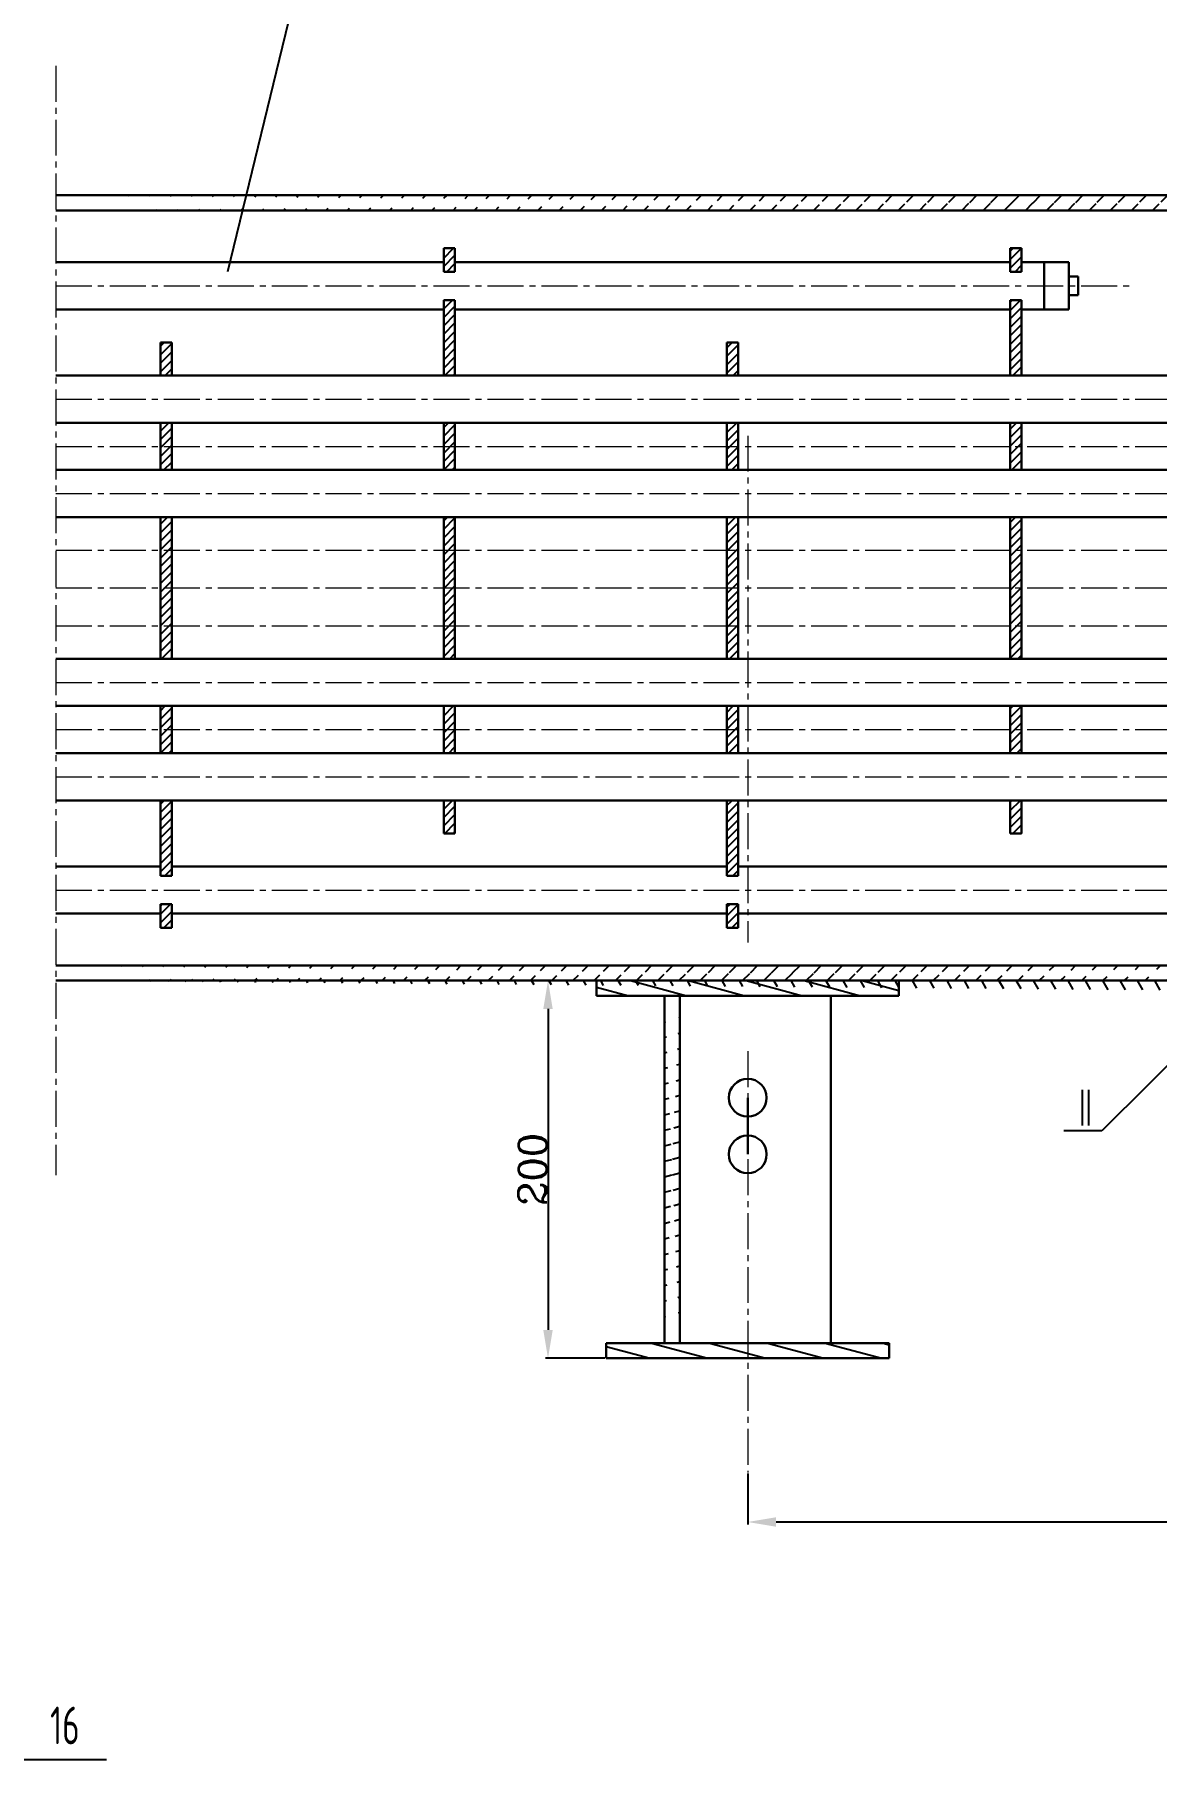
# Model space of a CAD drawing. Header units: millimetres. Extents: x 4714 to 9149, y -487 to 2583.
# Drawn here: x 6501 to 7095, y 952 to 1866 of the extents above; entities that cross this region are included whole.
import ezdxf

# ---------------------------------------------------------------- set-up
doc = ezdxf.new("R2010")
doc.units = ezdxf.units.MM
doc.linetypes.add('CENTER2', pattern=[28.575, 19.05, -3.175, 3.175, -3.175])
doc.layers.add('实线', color=7, linetype='Continuous')
for name, color, linetype, lineweight in [('标注', 7, 'Continuous', 18), ('点画线', 7, 'CENTER2', 15), ('粗实线', 4, 'Continuous', 30), ('细实线', 7, 'Continuous', 18)]:
    doc.layers.add(name, color=color, linetype=linetype, lineweight=lineweight)
doc.styles.add('HGCAD', font='gbenor.shx', dxfattribs={"width": 0.75, "bigfont": 'gbcbig.shx'})
doc.styles.get("Standard").update_dxf_attribs({"font": 'romanc.shx', "bigfont": 'gbcbig.shx'})
doc.dimstyles.new('副本 ISO-25', dxfattribs={"dimtxt": 15, "dimasz": 15, "dimexe": 1.25, "dimexo": 0.625, "dimtad": 1, "dimtxsty": 'Standard', "dimcen": 2.5, "dimadec": 0, "dimazin": 0, "dimtfac": 1, "dimtmove": 0, "dimatfit": 3, "dimfxl": 0, "dimarcsym": 0})
pattern_1 = [(45, (441.337, 171.9724), (-5.61266, 5.61266), [])]

# ---------------------------------------------------------------- blocks, each defined once
blk = doc.blocks.new('*D16')
at = {"layer": 'Defpoints', "color": 0, "transparency": 16777216}
for p in [(7535.81, 1364.48), (6878.81, 1103.99), (6878.81, 1077.72)]:
    blk.add_point(p, dxfattribs=at)
at = {"layer": '标注', "color": 0, "lineweight": -2, "transparency": 16777216}
for p, q in [((7535.81, 1363.86), (7535.81, 1076.47)), ((6878.81, 1103.36), (6878.81, 1076.47)), ((7520.81, 1077.72), (6893.81, 1077.72))]:
    blk.add_line(p, q, dxfattribs=at)
at = {"layer": '标注', "color": 0, "transparency": 16777216}
for points in [[(6893.81, 1080.22), (6893.81, 1075.22), (6878.81, 1077.72)], [(7520.81, 1080.22), (7520.81, 1075.22), (7535.81, 1077.72)]]:
    blk.add_solid(points, dxfattribs=at)
at = {"layer": '标注', "color": 0, "transparency": 16777216, "insert": (7207.31, 1085.84), "char_height": 15, "attachment_point": 5}
blk.add_mtext('1200', dxfattribs=at)
blk = doc.blocks.new('*D17')
at = {"layer": 'Defpoints', "color": 0, "transparency": 16777216}
for p in [(6798.81, 1364.48), (6773.06, 1164.48), (6803.81, 1164.48)]:
    blk.add_point(p, dxfattribs=at)
at = {"layer": '标注', "color": 0, "lineweight": -2, "transparency": 16777216}
for p, q in [((6798.18, 1364.48), (6771.81, 1364.48)), ((6773.06, 1349.48), (6773.06, 1179.48)), ((6803.18, 1164.48), (6771.81, 1164.48))]:
    blk.add_line(p, q, dxfattribs=at)
at = {"layer": '标注', "color": 0, "transparency": 16777216}
for points in [[(6770.56, 1349.48), (6775.56, 1349.48), (6773.06, 1364.48)], [(6770.56, 1179.48), (6775.56, 1179.48), (6773.06, 1164.48)]]:
    blk.add_solid(points, dxfattribs=at)
at = {"layer": '标注', "color": 0, "transparency": 16777216, "insert": (6764.94, 1264.48), "char_height": 15, "attachment_point": 5, "rotation": 90}
blk.add_mtext('200', dxfattribs=at)

msp = doc.modelspace()

# ---------------------------------------------------------------- hatches: boundary and pattern name
at = {"layer": '实线'}
h = msp.add_hatch(dxfattribs=at)
h.set_pattern_fill('ANSI31', color=256, scale=2.5, style=0)
h.set_pattern_definition(pattern_1)
edge = h.paths.add_edge_path()
edge.add_line((6512.426, 1780.483), (7535.807, 1780.483))
edge.add_line((6512.426, 1772.483), (7535.807, 1772.483))
h = msp.add_hatch(dxfattribs=at)
h.set_pattern_fill('ANSI31', color=256, style=0)
h.paths.add_polyline_path([(6873.807, 1399.983), (6873.807, 1404.983), (6867.807, 1404.983), (6867.807, 1399.983), (6867.807, 1392.483), (6873.807, 1392.483)])
h.paths.add_polyline_path([(6873.807, 1459.983), (6867.807, 1459.983), (6867.807, 1424.983), (6867.807, 1419.983), (6873.807, 1419.983), (6873.807, 1424.983)])
h.paths.add_polyline_path([(6873.807, 1497.483), (6867.807, 1497.483), (6867.807, 1484.983), (6873.807, 1484.983)])
h.paths.add_polyline_path([(6873.807, 1509.983), (6867.807, 1509.983), (6867.807, 1497.483), (6873.807, 1497.483)])
h.paths.add_polyline_path([(6873.807, 1552.483), (6867.807, 1552.483), (6867.807, 1534.983), (6873.807, 1534.983)])
h.paths.add_polyline_path([(6873.807, 1572.483), (6867.807, 1572.483), (6867.807, 1552.483), (6873.807, 1552.483)])
h.paths.add_polyline_path([(6873.807, 1592.483), (6867.807, 1592.483), (6867.807, 1572.483), (6873.807, 1572.483)])
h.paths.add_polyline_path([(6873.807, 1609.983), (6867.807, 1609.983), (6867.807, 1592.483), (6873.807, 1592.483)])
h.paths.add_polyline_path([(6873.807, 1647.483), (6867.807, 1647.483), (6867.807, 1634.983), (6873.807, 1634.983)])
h.paths.add_polyline_path([(6873.807, 1659.983), (6867.807, 1659.983), (6867.807, 1647.483), (6873.807, 1647.483)])
h.paths.add_polyline_path([(6873.807, 1702.483), (6867.807, 1702.483), (6867.807, 1684.983), (6873.807, 1684.983)])
h.paths.add_polyline_path([(6723.807, 1459.983), (6717.807, 1459.983), (6717.807, 1442.483), (6723.807, 1442.483)])
h.paths.add_polyline_path([(6723.807, 1497.483), (6717.807, 1497.483), (6717.807, 1484.983), (6723.807, 1484.983)])
h.paths.add_polyline_path([(6723.807, 1509.983), (6717.807, 1509.983), (6717.807, 1497.483), (6723.807, 1497.483)])
h.paths.add_polyline_path([(6723.807, 1552.483), (6717.807, 1552.483), (6717.807, 1534.983), (6723.807, 1534.983)])
h.paths.add_polyline_path([(6723.807, 1572.483), (6717.807, 1572.483), (6717.807, 1552.483), (6723.807, 1552.483)])
h.paths.add_polyline_path([(6723.807, 1592.483), (6717.807, 1592.483), (6717.807, 1572.483), (6723.807, 1572.483)])
h.paths.add_polyline_path([(6723.807, 1609.983), (6717.807, 1609.983), (6717.807, 1592.483), (6723.807, 1592.483)])
h.paths.add_polyline_path([(6723.807, 1647.483), (6717.807, 1647.483), (6717.807, 1634.983), (6723.807, 1634.983)])
h.paths.add_polyline_path([(6723.807, 1659.983), (6717.807, 1659.983), (6717.807, 1647.483), (6723.807, 1647.483)])
h.paths.add_polyline_path([(6723.807, 1719.983), (6723.807, 1724.983), (6717.807, 1724.983), (6717.807, 1719.983), (6717.807, 1684.983), (6723.807, 1684.983)])
h.paths.add_polyline_path([(6723.807, 1752.483), (6717.807, 1752.483), (6717.807, 1744.983), (6717.807, 1739.983), (6723.807, 1739.983), (6723.807, 1744.983)])
h.paths.add_polyline_path([(6573.807, 1702.483), (6567.807, 1702.483), (6567.807, 1684.983), (6573.807, 1684.983)])
h.paths.add_polyline_path([(6573.807, 1659.983), (6567.807, 1659.983), (6567.807, 1647.483), (6573.807, 1647.483)])
h.paths.add_polyline_path([(6573.807, 1647.483), (6567.807, 1647.483), (6567.807, 1634.983), (6573.807, 1634.983)])
h.paths.add_polyline_path([(6573.807, 1609.983), (6567.807, 1609.983), (6567.807, 1592.483), (6573.807, 1592.483)])
h.paths.add_polyline_path([(6573.807, 1592.483), (6567.807, 1592.483), (6567.807, 1572.483), (6573.807, 1572.483)])
h.paths.add_polyline_path([(6573.807, 1572.483), (6567.807, 1572.483), (6567.807, 1552.483), (6573.807, 1552.483)])
h.paths.add_polyline_path([(6573.807, 1552.483), (6567.807, 1552.483), (6567.807, 1534.983), (6573.807, 1534.983)])
h.paths.add_polyline_path([(6573.807, 1509.983), (6567.807, 1509.983), (6567.807, 1497.483), (6573.807, 1497.483)])
h.paths.add_polyline_path([(6573.807, 1497.483), (6567.807, 1497.483), (6567.807, 1484.983), (6573.807, 1484.983)])
h.paths.add_polyline_path([(6573.807, 1459.983), (6567.807, 1459.983), (6567.807, 1424.983), (6567.807, 1419.983), (6573.807, 1419.983), (6573.807, 1424.983)])
h.paths.add_polyline_path([(6573.807, 1399.983), (6573.807, 1404.983), (6567.807, 1404.983), (6567.807, 1399.983), (6567.807, 1392.483), (6573.807, 1392.483)])
h = msp.add_hatch(dxfattribs=at)
h.set_pattern_fill('ANSI31', color=256, style=0)
h.paths.add_polyline_path([(7173.807, 1399.983), (7173.807, 1404.983), (7167.807, 1404.983), (7167.807, 1399.983), (7167.807, 1392.483), (7173.807, 1392.483)])
h.paths.add_polyline_path([(7173.807, 1459.983), (7167.807, 1459.983), (7167.807, 1424.983), (7167.807, 1419.983), (7173.807, 1419.983), (7173.807, 1424.983)])
h.paths.add_polyline_path([(7173.807, 1497.483), (7167.807, 1497.483), (7167.807, 1484.983), (7173.807, 1484.983)])
h.paths.add_polyline_path([(7173.807, 1509.983), (7167.807, 1509.983), (7167.807, 1497.483), (7173.807, 1497.483)])
h.paths.add_polyline_path([(7173.807, 1552.483), (7167.807, 1552.483), (7167.807, 1534.983), (7173.807, 1534.983)])
h.paths.add_polyline_path([(7173.807, 1572.483), (7167.807, 1572.483), (7167.807, 1552.483), (7173.807, 1552.483)])
h.paths.add_polyline_path([(7173.807, 1592.483), (7167.807, 1592.483), (7167.807, 1572.483), (7173.807, 1572.483)])
h.paths.add_polyline_path([(7173.807, 1609.983), (7167.807, 1609.983), (7167.807, 1592.483), (7173.807, 1592.483)])
h.paths.add_polyline_path([(7173.807, 1647.483), (7167.807, 1647.483), (7167.807, 1634.983), (7173.807, 1634.983)])
h.paths.add_polyline_path([(7173.807, 1659.983), (7167.807, 1659.983), (7167.807, 1647.483), (7173.807, 1647.483)])
h.paths.add_polyline_path([(7173.807, 1702.483), (7167.807, 1702.483), (7167.807, 1684.983), (7173.807, 1684.983)])
h.paths.add_polyline_path([(7023.807, 1459.983), (7017.807, 1459.983), (7017.807, 1442.483), (7023.807, 1442.483)])
h.paths.add_polyline_path([(7023.807, 1497.483), (7017.807, 1497.483), (7017.807, 1484.983), (7023.807, 1484.983)])
h.paths.add_polyline_path([(7023.807, 1509.983), (7017.807, 1509.983), (7017.807, 1497.483), (7023.807, 1497.483)])
h.paths.add_polyline_path([(7023.807, 1552.483), (7017.807, 1552.483), (7017.807, 1534.983), (7023.807, 1534.983)])
h.paths.add_polyline_path([(7023.807, 1572.483), (7017.807, 1572.483), (7017.807, 1552.483), (7023.807, 1552.483)])
h.paths.add_polyline_path([(7023.807, 1592.483), (7017.807, 1592.483), (7017.807, 1572.483), (7023.807, 1572.483)])
h.paths.add_polyline_path([(7023.807, 1609.983), (7017.807, 1609.983), (7017.807, 1592.483), (7023.807, 1592.483)])
h.paths.add_polyline_path([(7023.807, 1647.483), (7017.807, 1647.483), (7017.807, 1634.983), (7023.807, 1634.983)])
h.paths.add_polyline_path([(7023.807, 1659.983), (7017.807, 1659.983), (7017.807, 1647.483), (7023.807, 1647.483)])
h.paths.add_polyline_path([(7023.807, 1719.983), (7023.807, 1724.983), (7017.807, 1724.983), (7017.807, 1719.983), (7017.807, 1684.983), (7023.807, 1684.983)])
h.paths.add_polyline_path([(7023.807, 1744.983), (7023.807, 1752.483), (7017.807, 1752.483), (7017.807, 1744.983), (7017.807, 1739.983), (7023.807, 1739.983)])
h = msp.add_hatch(dxfattribs=at)
h.set_pattern_fill('ANSI31', color=256, scale=2.5, style=0)
h.set_pattern_definition(pattern_1)
edge = h.paths.add_edge_path()
edge.add_line((6512.426, 1372.483), (7279.807, 1372.483))
edge.add_line((6512.426, 1364.483), (7279.807, 1364.483))
h = msp.add_hatch(dxfattribs=at)
h.set_pattern_fill('ANSI31', color=256, scale=2.5, angle=75, style=0)
h.set_pattern_definition([(120, (441.337, 171.9724), (-6.874077, -3.96875), [])])
edge = h.paths.add_edge_path()
edge.add_line((7279.807, 1358.483), (7208.807, 1358.483))
edge.add_line((6512.426, 1364.483), (7279.807, 1364.483))
edge.add_line((7387.807, 1358.483), (7458.807, 1358.483))
edge.add_line((7387.807, 1364.483), (7464.807, 1364.483))
h = msp.add_hatch(dxfattribs=at)
h.set_pattern_fill('ANSI31', color=256, scale=2.5, angle=120, style=0)
h.set_pattern_definition([(165, (441.337, 171.9724), (-2.054376, -7.667036), [])])
h.paths.add_polyline_path([(6798.807, 1364.483), (6958.807, 1364.483), (6958.807, 1356.483), (6878.807, 1356.483), (6798.807, 1356.483)])
h.paths.add_polyline_path([(6803.807, 1172.483), (6953.807, 1172.483), (6953.807, 1164.483), (6878.807, 1164.483), (6803.807, 1164.483)])
h = msp.add_hatch(dxfattribs=at)
h.set_pattern_fill('ANSI31', color=256, scale=2.5, angle=150, style=0)
h.set_pattern_definition([(195, (441.337, 171.9724), (2.054376, -7.667036), [])])
edge = h.paths.add_edge_path()
edge.add_line((6842.807, 1356.483), (6842.807, 1172.483))
edge.add_line((6834.807, 1356.483), (6834.807, 1172.483))

# ---------------------------------------------------------------- linework, layer by layer
for p, q in [((6603.541, 1740.042), (6685.771, 2078.869)), ((7166.583, 1384.594), (7066.293, 1284.888)), ((7066.293, 1284.888), (7046.293, 1284.888)), ((6489.256, 951.929), (6539.256, 951.929))]:
    msp.add_line(p, q, dxfattribs=at)
at = {"layer": '点画线'}
for p, q in [((6512.426, 1849.084), (6512.426, 1261.479)), ((6512.426, 1732.483), (7083.892, 1732.483)), ((6512.426, 1672.483), (7582.365, 1672.483)), ((6512.426, 1647.483), (7573.807, 1647.483)), ((6878.807, 1653.131), (6878.807, 1384.636)), ((6512.426, 1622.483), (7581.982, 1622.483)), ((6512.426, 1592.483), (7573.807, 1592.483)), ((6512.426, 1572.483), (7997.564, 1572.483)), ((6512.426, 1552.483), (7573.807, 1552.483)), ((6512.426, 1522.483), (7582.492, 1522.483)), ((6512.426, 1497.483), (7573.807, 1497.483)), ((6512.426, 1472.483), (7584.213, 1472.483)), ((6512.426, 1412.483), (7217.109, 1412.483)), ((6878.807, 1327.099), (6878.807, 1103.987))]:
    msp.add_line(p, q, dxfattribs=at)
at = {"layer": '粗实线'}
for p, q in [((6512.426, 1780.483), (7535.807, 1780.483)), ((6512.426, 1772.483), (7535.807, 1772.483)), ((6717.807, 1752.483), (6723.807, 1752.483)), ((6717.807, 1752.483), (6717.807, 1744.983)), ((6723.807, 1752.483), (6723.807, 1744.983)), ((7017.807, 1752.483), (7023.807, 1752.483)), ((7017.807, 1752.483), (7017.807, 1744.983)), ((7023.807, 1752.483), (7023.807, 1744.983)), ((6512.426, 1744.983), (6717.807, 1744.983)), ((6717.807, 1744.983), (6717.807, 1739.983)), ((6717.807, 1739.983), (6723.807, 1739.983)), ((6723.807, 1744.983), (7017.807, 1744.983)), ((6723.807, 1739.983), (6723.807, 1744.983)), ((7017.807, 1744.983), (7017.807, 1739.983)), ((7017.807, 1739.983), (7023.807, 1739.983)), ((7023.807, 1744.983), (7048.807, 1744.983)), ((7023.807, 1744.983), (7035.807, 1744.983)), ((7023.807, 1744.983), (7048.807, 1744.983)), ((7023.807, 1739.983), (7023.807, 1744.983)), ((7035.807, 1744.983), (7035.807, 1719.983)), ((7048.807, 1744.983), (7048.807, 1719.983)), ((7048.807, 1744.983), (7048.807, 1737.483)), ((7048.807, 1737.483), (7053.807, 1737.483)), ((7053.807, 1737.483), (7053.807, 1727.483)), ((7053.807, 1727.483), (7048.807, 1727.483)), ((6512.426, 1719.983), (6717.807, 1719.983)), ((6717.807, 1719.983), (6717.807, 1724.983)), ((6717.807, 1724.983), (6723.807, 1724.983)), ((6717.807, 1719.983), (6717.807, 1684.983)), ((6723.807, 1724.983), (6723.807, 1719.983)), ((6723.807, 1719.983), (6723.807, 1684.983)), ((6723.807, 1719.983), (7017.807, 1719.983)), ((7017.807, 1719.983), (7017.807, 1724.983)), ((7017.807, 1724.983), (7023.807, 1724.983)), ((7017.807, 1719.983), (7017.807, 1684.983)), ((7023.807, 1724.983), (7023.807, 1719.983)), ((7023.807, 1719.983), (7023.807, 1684.983)), ((7023.807, 1719.983), (7048.807, 1719.983)), ((6573.807, 1702.483), (6567.807, 1702.483)), ((6567.807, 1702.483), (6567.807, 1684.983)), ((6573.807, 1684.983), (6573.807, 1702.483)), ((6873.807, 1702.483), (6867.807, 1702.483)), ((6867.807, 1702.483), (6867.807, 1684.983)), ((6873.807, 1684.983), (6873.807, 1702.483)), ((6512.426, 1684.983), (7573.807, 1684.983)), ((6512.426, 1659.983), (7573.807, 1659.983)), ((6567.807, 1659.983), (6567.807, 1634.983)), ((6573.807, 1634.983), (6573.807, 1659.983)), ((6717.807, 1659.983), (6717.807, 1634.983)), ((6723.807, 1659.983), (6723.807, 1634.983)), ((6867.807, 1659.983), (6867.807, 1634.983)), ((6873.807, 1634.983), (6873.807, 1659.983)), ((7017.807, 1659.983), (7017.807, 1634.983)), ((7023.807, 1659.983), (7023.807, 1634.983)), ((6512.426, 1634.983), (7573.807, 1634.983)), ((6512.426, 1609.983), (7573.807, 1609.983)), ((6567.807, 1609.983), (6567.807, 1534.983)), ((6573.807, 1534.983), (6573.807, 1609.983)), ((6717.807, 1609.983), (6717.807, 1534.983)), ((6723.807, 1609.983), (6723.807, 1534.983)), ((6867.807, 1609.983), (6867.807, 1534.983)), ((6873.807, 1534.983), (6873.807, 1609.983)), ((7017.807, 1609.983), (7017.807, 1534.983)), ((7023.807, 1609.983), (7023.807, 1534.983)), ((6512.426, 1534.983), (7573.807, 1534.983)), ((6512.426, 1509.983), (7573.807, 1509.983)), ((6567.807, 1509.983), (6567.807, 1484.983)), ((6573.807, 1484.983), (6573.807, 1509.983)), ((6717.807, 1509.983), (6717.807, 1484.983)), ((6723.807, 1509.983), (6723.807, 1484.983)), ((6867.807, 1509.983), (6867.807, 1484.983)), ((6873.807, 1484.983), (6873.807, 1509.983)), ((7017.807, 1509.983), (7017.807, 1484.983)), ((7023.807, 1509.983), (7023.807, 1484.983)), ((6512.426, 1484.983), (7573.807, 1484.983)), ((6512.426, 1459.983), (7573.807, 1459.983)), ((6567.807, 1459.983), (6567.807, 1424.983)), ((6573.807, 1424.983), (6573.807, 1459.983)), ((6717.807, 1459.983), (6717.807, 1442.483)), ((6723.807, 1459.983), (6723.807, 1442.483)), ((6867.807, 1459.983), (6867.807, 1424.983)), ((6873.807, 1424.983), (6873.807, 1459.983)), ((7017.807, 1459.983), (7017.807, 1442.483)), ((7023.807, 1459.983), (7023.807, 1442.483)), ((6723.807, 1442.483), (6717.807, 1442.483)), ((7023.807, 1442.483), (7017.807, 1442.483)), ((6512.426, 1424.983), (6567.807, 1424.983)), ((6567.807, 1424.983), (6567.807, 1419.983)), ((6567.807, 1419.983), (6573.807, 1419.983)), ((6573.807, 1424.983), (6867.807, 1424.983)), ((6573.807, 1419.983), (6573.807, 1424.983)), ((6867.807, 1424.983), (6867.807, 1419.983)), ((6867.807, 1419.983), (6873.807, 1419.983)), ((6873.807, 1424.983), (7167.807, 1424.983)), ((6873.807, 1419.983), (6873.807, 1424.983)), ((6512.426, 1399.983), (6567.807, 1399.983)), ((6567.807, 1399.983), (6567.807, 1404.983)), ((6567.807, 1404.983), (6573.807, 1404.983)), ((6567.807, 1399.983), (6567.807, 1392.483)), ((6573.807, 1404.983), (6573.807, 1399.983)), ((6573.807, 1392.483), (6573.807, 1399.983)), ((6573.807, 1399.983), (6867.807, 1399.983)), ((6867.807, 1399.983), (6867.807, 1404.983)), ((6867.807, 1404.983), (6873.807, 1404.983)), ((6867.807, 1399.983), (6867.807, 1392.483)), ((6873.807, 1404.983), (6873.807, 1399.983)), ((6873.807, 1392.483), (6873.807, 1399.983)), ((6873.807, 1399.983), (7167.807, 1399.983)), ((6567.807, 1392.483), (6573.807, 1392.483)), ((6867.807, 1392.483), (6873.807, 1392.483)), ((6512.426, 1372.483), (7279.807, 1372.483)), ((6512.426, 1364.483), (7279.807, 1364.483)), ((6798.807, 1356.483), (6798.807, 1364.483)), ((6798.807, 1364.483), (6958.807, 1364.483)), ((6958.807, 1364.483), (6958.807, 1356.483)), ((6878.807, 1356.483), (6798.807, 1356.483)), ((6798.807, 1356.483), (6834.807, 1356.483)), ((6834.807, 1356.483), (6834.807, 1172.483)), ((6834.807, 1356.483), (6842.807, 1356.483)), ((6842.807, 1356.483), (6842.807, 1172.483)), ((6958.807, 1356.483), (6878.807, 1356.483)), ((6958.807, 1356.483), (6922.807, 1356.483)), ((6922.807, 1356.483), (6922.807, 1172.483)), ((6878.807, 1272.483), (6878.807, 1302.483)), ((6803.807, 1164.483), (6803.807, 1172.483)), ((6803.807, 1172.483), (6953.807, 1172.483)), ((6953.807, 1172.483), (6953.807, 1164.483)), ((6878.807, 1164.483), (6803.807, 1164.483)), ((6953.807, 1164.483), (6878.807, 1164.483))]:
    msp.add_line(p, q, dxfattribs=at)
for centre in [(6878.807, 1302.483), (6878.807, 1272.483)]:
    msp.add_circle(centre, 10, dxfattribs=at)

# ---------------------------------------------------------------- texts
at = {"layer": '实线', "insert": (6517.215, 979.996), "char_height": 20, "width": 43.54575, "attachment_point": 2, "style": 'HGCAD'}
msp.add_mtext('16', dxfattribs=at)
at = {"layer": '细实线', "lineweight": -2, "insert": (7057.706, 1296.449), "char_height": 20, "width": 159.30979, "attachment_point": 5, "style": 'HGCAD'}
msp.add_mtext('{\\H1.083x;Ⅱ}', dxfattribs=at)

# ---------------------------------------------------------------- dimensions: what is measured, and where the dimension line sits
at = {"layer": '标注'}
dim = msp.add_linear_dim(base=(6773.061, 1164.483), p1=(6798.807, 1364.483), p2=(6803.807, 1164.483), angle=90, dimstyle='副本 ISO-25', dxfattribs=at)
dim.commit()
dim.dimension.update_dxf_attribs({"geometry": '*D17', "text_midpoint": (6764.936, 1264.483)})
dim = msp.add_linear_dim(base=(6878.807, 1077.719), p1=(7535.807, 1364.483), p2=(6878.807, 1103.987), text='1200', dimstyle='副本 ISO-25', dxfattribs=at)
dim.commit()
dim.dimension.update_dxf_attribs({"geometry": '*D16', "text_midpoint": (7207.307, 1085.844)})

doc.saveas('drawing.dxf')
